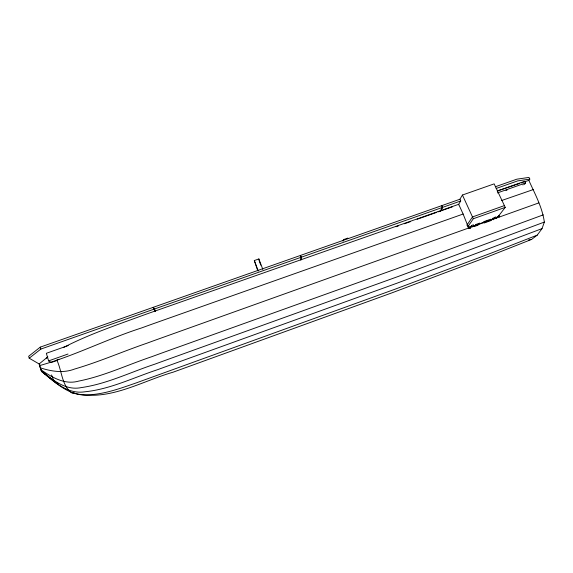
<?xml version="1.0" encoding="UTF-8"?>
<svg xmlns="http://www.w3.org/2000/svg" width="573" height="573" viewBox="0 0 573 573"><rect width="100%" height="100%" fill="white"/><g stroke="black" fill="none" stroke-linecap="round" stroke-linejoin="round"><path stroke-width="0.86" d="M300.811 259.963L301.054 257.298L300.345 255.479L153.406 307.264L155.462 311.368M300.997 259.898L301.248 257.234L300.531 255.415L441.64 205.686L442.428 207.433L440.272 211.315M343.069 241.154L343.442 239.643L347.904 238.067M75.249 393.472C109.192 401.494 141.66 381.238 173.196 372.156L391.961 292.846L487.208 256.955L531.658 239.385L537.23 235.138L542.029 228.62L544.35 222.073C542.33 207.304 534.888 193.846 528.843 180.373L524.245 181.928M440.451 211.251L442.614 207.369L460.706 200.987L459.911 199.246L441.826 205.621L442.614 207.369M459.782 199.454L462.44 195.028L494.141 183.869L505.228 207.383L497.565 217.339L495.896 217.933M458.4 204.797L460.706 200.987M466.845 225.239L472.489 216.945L504.39 205.607M467.64 226.987L473.312 218.743L505.228 207.383M470.569 226.98L471.629 225.461L473.42 224.817L474.007 226.292M493.124 218.922L494.177 217.539L495.96 216.902L496.476 218.177M522.948 184.979L523.249 184.585M524.41 184.463L525.563 182.973L524.746 181.276L497.443 190.916M528.729 180.516L529.824 179.113L529.001 177.422L516.846 179.177L495.33 186.762M155.591 311.053L153.213 307.336L40.275 347.131L28.65 356.291L29.202 358.204L39.859 364.385M29.202 358.204L40.848 349.079L153.851 309.219L155.269 311.433M468.743 228.111L463.127 214.037L157.439 322.241A232.932 44.4 -19.3 0 0 141.739 327.892C107.13 338.944 74.619 355.847 39.601 365.588L41.664 371.555L41.757 371.046M47.838 356.843L39.129 363.962L41.02 370.165L41.585 370.48M63.345 347.582C87.289 335.162 112.888 326.331 138.172 317.091A232.258 46.685 -19.2 0 1 153.822 311.483L458.694 204.303L463.127 214.037M537.23 235.138L492.207 252.736L395.026 289.207L135.794 383.058C120.402 388.372 104.816 394.124 88.378 394.826C69.462 396.795 55.352 382.306 41.664 371.555M542.029 228.62L397.261 283.098L173.261 363.984A415.518 51.126 -20 0 0 157.84 369.585C133.681 377.5 110.281 389.275 84.689 391.81C67.242 394.51 53.891 381.367 41.442 371.275M544.35 222.073L397.848 276.601L170.46 358.483A290.239 42.431 -19.7 0 0 154.803 364.177C130.486 372.185 107.051 383.896 81.502 387.556C65.651 390.979 52.716 379.87 41.184 370.731M543.283 214.861L396.086 268.959L167.509 350.984A257.893 40.919 -19.6 0 0 151.781 356.693C127.457 364.879 103.985 376.089 78.694 381.095C64.742 385.128 51.95 377.278 40.855 369.743M538.813 202.906L162.739 337.49A242.916 42.295 -19.5 0 0 147.01 343.177C122.758 351.485 99.201 361.835 74.576 369.048C63.352 373.388 51.362 371.426 40.268 367.809M475.504 224.616L479.737 223.105M483.676 221.701L489.478 219.631M497.4 216.802L499.09 216.2M468.363 227.76L471.701 226.571M473.37 225.977L493.389 218.829M468.886 228.448L470.569 227.846M473.935 226.643L478.147 225.139M484.042 223.033L490.775 220.626M58.876 359.271L56.906 359.973L57.157 360.804C61.934 371.225 61.791 385.328 71.518 392.777M57.121 360.438L51.226 362.53L48.605 360.904L46.349 353.297L68.244 345.555M395.964 226.75L398.493 225.855M404.402 223.771L410.304 221.687M417.058 219.301L436.461 212.447M438.152 211.852L452.491 206.789M497.421 192.915L525.563 182.973M505.916 190.458L507.091 190.043M46.255 358.089L47.552 357.631M48.605 360.904L68.015 354.021M154.044 309.155L301.054 257.298M301.248 257.234L442.428 207.433M496.139 188.488L517.67 180.896L529.824 179.113M257.771 270.764L254.312 260.543L258.867 258.939L262.828 269.396M501.697 200.5L533.298 189.57M497.235 191.038L504.985 188.424M505.758 188.159L515.02 185.036M515.786 184.778L519.639 183.482M521.172 182.959L523.478 182.185M528.65 239.922L531.658 239.385M73.015 392.791L74.469 392.885M72.04 393.049L74.182 393.501M57.185 383.745L58.467 384.025M49.951 377.765L51.298 378.774M55.996 382.306L57.336 383.316M41.779 371.469L45.869 374.613M47.23 375.666L49.271 377.242M56.634 383.452L53.561 380.2L51.549 374.921M492.494 218.22L493.203 219.76M490.896 219.101L491.426 220.247M462.44 195.028L473.312 218.743M469.953 226.263L470.662 227.803M469.488 226.937L470.189 228.477M468.492 227.094L469.015 228.247M498.861 215.376L499.513 217.002M494.177 217.539L494.692 218.814M471.629 225.461L472.216 226.929M259.283 261.159L260.801 265.156M254.312 260.543L258.258 271.015M153.213 307.336L153.851 309.219M40.275 347.131L40.848 349.079M258.867 258.939L258.982 260.357"/></g></svg>
